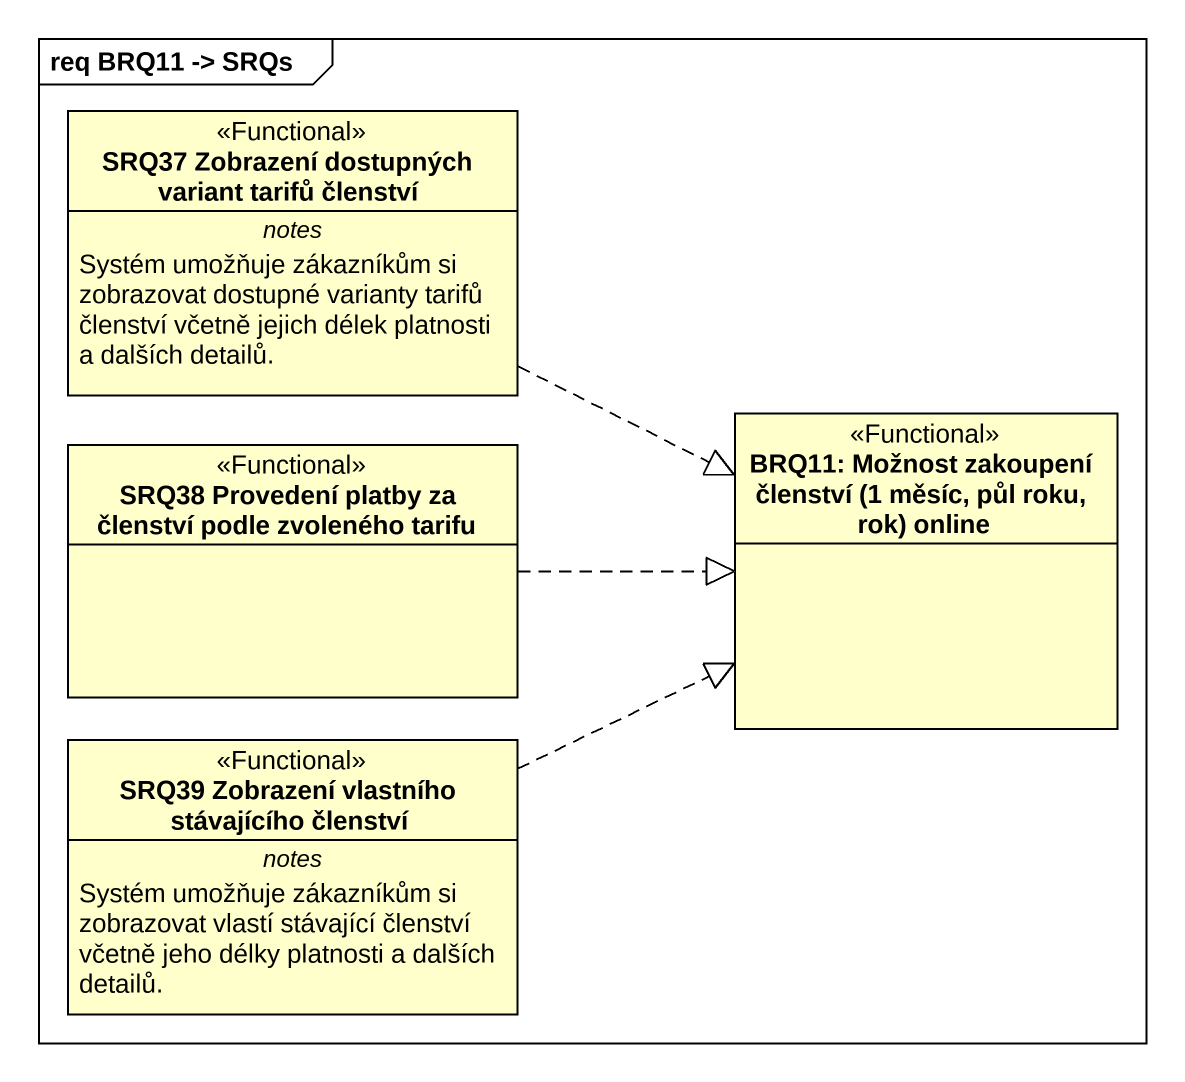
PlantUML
@startuml
mainframe req BRQ11 -> SRQs
hide circle
hide empty members
class "SRQ37 Zobrazení dostupných variant tarifů členství" as SRQ37_Zobrazení_dostupných <<Functional>> {
  -- notes --
  Systém umožňuje zákazníkům si zobrazovat dostupné varianty tarifů členství včetně jejich délek platnosti a dalších detailů.
}
class "SRQ38 Provedení platby za členství podle zvoleného tarifu" as SRQ38_Provedení_platby_za <<Functional>>
class "BRQ11: Možnost zakoupení členství (1 měsíc, půl roku, rok) online" as BRQ11_Možnost_zakoupení <<Functional>>
class "SRQ39 Zobrazení vlastního stávajícího členství" as SRQ39_Zobrazení_vlastního <<Functional>> {
  -- notes --
  Systém umožňuje zákazníkům si zobrazovat vlastí stávající členství včetně jeho délky platnosti a dalších detailů.
}
SRQ37_Zobrazení_dostupných .right.|> BRQ11_Možnost_zakoupení
SRQ38_Provedení_platby_za .right.|> BRQ11_Možnost_zakoupení
SRQ39_Zobrazení_vlastního .right.|> BRQ11_Možnost_zakoupení
@enduml
